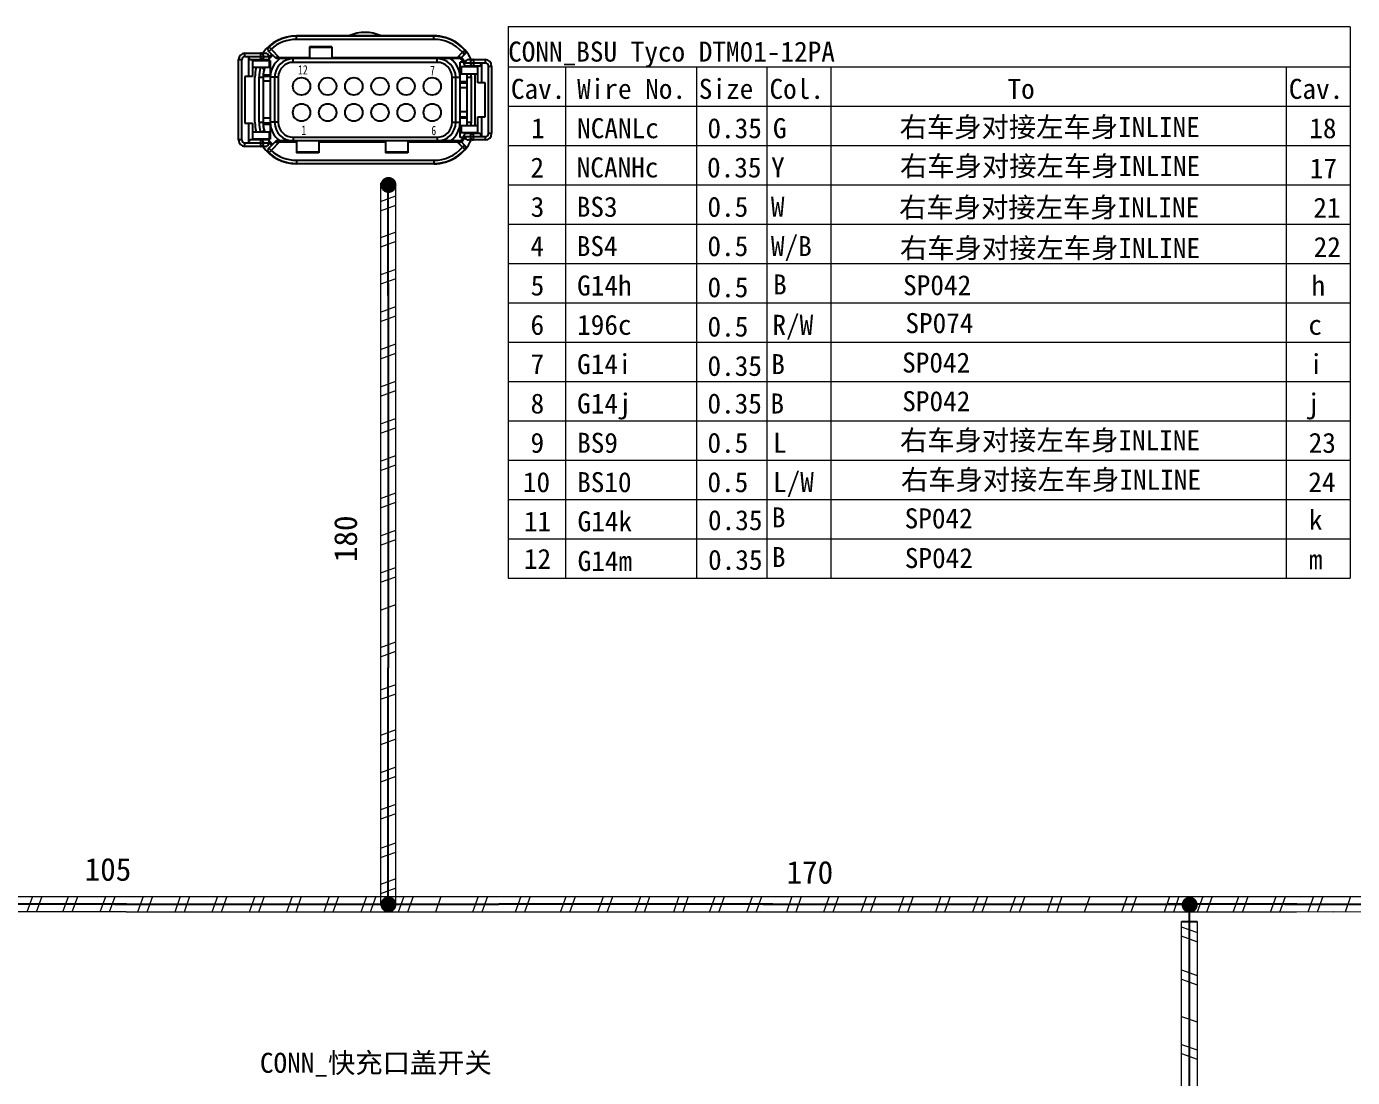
# Model space of a CAD drawing. Header units: millimetres. Extents: x 17 to 3784, y 12 to 1382.
# Drawn here: x 1865 to 1948.8, y 1071.8 to 1138.3 of the extents above; entities that cross this region are included whole.
import ezdxf

# ---------------------------------------------------------------- set-up
doc = ezdxf.new("R2010")
doc.units = ezdxf.units.MM
doc.layers.add('DTM_AXIS', color=7, linetype='Continuous')
doc.styles.add('FangSong_GB2312_Style', font='simfang.ttf')
doc.styles.add('样式 2', font='', dxfattribs={"width": 0.75})
doc.styles.get('样式 2').set_extended_font_data('宋体')

# ---------------------------------------------------------------- blocks, each defined once
blk = doc.blocks.new('*U67')
at = {"color": 0}
blk.add_circle((0, 0), 0.551, dxfattribs=at)
blk = doc.blocks.new('*U68')
at = {"color": 0, "linetype": 'ByBlock', "lineweight": -2, "transparency": 16777216}
for p in [(0, 1.652), (1.652, 1.652), (3.304, 1.652), (4.957, 1.652), (6.609, 1.652), (8.261, 1.652), (0, 0), (1.652, 0), (3.304, 0), (4.957, 0), (6.609, 0), (8.261, 0)]:
    blk.add_blockref('*U67', p, dxfattribs=at)

msp = doc.modelspace()

# ---------------------------------------------------------------- hatches: boundary and pattern name
h = msp.add_hatch(color=0)
edge = h.paths.add_edge_path(flags=0)
edge.add_arc((1887.869, 1128.239), 0.507, -180, 180, ccw=False)
h = msp.add_hatch(color=0)
edge = h.paths.add_edge_path(flags=0)
edge.add_arc((1887.869, 1082.764), 0.507, 180, 540)
h = msp.add_hatch(color=0)
edge = h.paths.add_edge_path(flags=0)
edge.add_arc((1938.517, 1082.741), 0.507, 180, 540)

# ---------------------------------------------------------------- linework, layer by layer
at = {"color": 1, "linetype": 'Continuous'}
for p, q in [((1890.733, 1137.663), (1882.046, 1137.663)), ((1890.734, 1137.643), (1882.051, 1137.643)), ((1882.051, 1137.44), (1882.051, 1137.643)), ((1890.734, 1137.44), (1890.734, 1137.643)), ((1880.3, 1136.678), (1880.444, 1136.821)), ((1880.444, 1136.821), (1880.308, 1136.972)), ((1880.444, 1136.821), (1880.963, 1136.302)), ((1890.734, 1137.44), (1882.051, 1137.44)), ((1884.281, 1136.962), (1882.869, 1136.962)), ((1882.869, 1136.962), (1882.869, 1136.221)), ((1882.869, 1136.952), (1884.281, 1136.952)), ((1884.281, 1136.942), (1882.869, 1136.942)), ((1884.281, 1136.922), (1882.869, 1136.922)), ((1884.281, 1136.962), (1884.281, 1136.221)), ((1892.692, 1136.755), (1892.539, 1136.621)), ((1878.389, 1136.16), (1878.592, 1136.16)), ((1878.389, 1131.08), (1878.389, 1136.16)), ((1878.592, 1131.08), (1878.592, 1136.16)), ((1878.795, 1136.566), (1880.088, 1136.566)), ((1878.795, 1136.363), (1878.795, 1136.566)), ((1878.795, 1136.363), (1880.299, 1136.363)), ((1879.038, 1136.353), (1880.299, 1136.353)), ((1879.038, 1135.093), (1879.038, 1136.353)), ((1879.149, 1136.16), (1880.299, 1136.16)), ((1879.273, 1136.16), (1879.273, 1135.093)), ((1879.273, 1136.109), (1880.395, 1136.109)), ((1879.775, 1136.566), (1879.775, 1136.16)), ((1879.972, 1136.363), (1879.972, 1136.353)), ((1880.299, 1136.363), (1880.299, 1136.159)), ((1880.757, 1136.221), (1880.3, 1136.678)), ((1880.314, 1136.109), (1880.314, 1135.652)), ((1880.395, 1136.109), (1880.395, 1131.13)), ((1892.426, 1136.221), (1880.757, 1136.221)), ((1880.963, 1136.302), (1882.869, 1136.302)), ((1881.848, 1135.987), (1881.848, 1136.221)), ((1890.941, 1135.987), (1881.848, 1135.987)), ((1884.281, 1136.302), (1892.22, 1136.302)), ((1890.941, 1135.987), (1890.941, 1136.221)), ((1892.22, 1136.302), (1892.539, 1136.621)), ((1892.394, 1131.232), (1892.394, 1136.007)), ((1892.59, 1136.007), (1892.394, 1136.007)), ((1892.682, 1136.477), (1892.426, 1136.221)), ((1892.539, 1136.621), (1892.682, 1136.477)), ((1892.714, 1135.956), (1892.714, 1135.951)), ((1892.714, 1135.956), (1893.984, 1135.956)), ((1892.714, 1135.951), (1893.741, 1135.951)), ((1892.924, 1136.16), (1893.984, 1136.16)), ((1893.041, 1135.951), (1893.041, 1135.956)), ((1893.238, 1136.16), (1893.238, 1135.753)), ((1893.741, 1135.951), (1893.741, 1134.686)), ((1893.984, 1136.16), (1893.984, 1135.956)), ((1879.273, 1135.093), (1878.795, 1135.093)), ((1878.795, 1135.093), (1878.795, 1132.146)), ((1880.395, 1135.652), (1879.273, 1135.652)), ((1879.425, 1132.197), (1879.425, 1135.042)), ((1879.684, 1135.042), (1879.938, 1135.042)), ((1879.684, 1132.197), (1879.684, 1135.042)), ((1879.938, 1135.555), (1879.938, 1135.652)), ((1879.938, 1135.042), (1879.938, 1132.197)), ((1880.395, 1135.093), (1879.939, 1135.093)), ((1880.395, 1135.175), (1879.943, 1135.175)), ((1880.903, 1135.042), (1880.395, 1135.042)), ((1880.67, 1135.042), (1880.67, 1132.197)), ((1880.903, 1135.042), (1880.903, 1132.197)), ((1891.886, 1132.197), (1891.886, 1135.042)), ((1891.886, 1135.042), (1892.394, 1135.042)), ((1892.12, 1132.197), (1892.12, 1135.042)), ((1893.507, 1135.702), (1892.394, 1135.702)), ((1893.507, 1135.245), (1892.394, 1135.245)), ((1892.476, 1135.245), (1892.476, 1135.702)), ((1893.627, 1135.753), (1892.702, 1135.753)), ((1892.841, 1135.753), (1892.841, 1135.702)), ((1892.841, 1132.197), (1892.841, 1135.042)), ((1892.851, 1132.197), (1892.851, 1135.042)), ((1892.851, 1135.042), (1893.105, 1135.042)), ((1893.105, 1132.197), (1893.105, 1135.042)), ((1893.354, 1132.197), (1893.354, 1135.042)), ((1893.507, 1134.686), (1893.507, 1135.753)), ((1894.187, 1131.486), (1894.187, 1135.753)), ((1894.187, 1135.753), (1894.391, 1135.753)), ((1894.391, 1131.486), (1894.391, 1135.753)), ((1880.395, 1134.788), (1879.938, 1134.788)), ((1892.394, 1134.768), (1892.841, 1134.768)), ((1892.394, 1134.686), (1892.841, 1134.686)), ((1892.841, 1134.382), (1892.394, 1134.382)), ((1893.984, 1134.686), (1893.507, 1134.686)), ((1893.984, 1132.553), (1893.984, 1134.686)), ((1892.841, 1132.858), (1892.394, 1132.858)), ((1892.394, 1132.553), (1892.841, 1132.553)), ((1893.507, 1131.486), (1893.507, 1132.553)), ((1893.507, 1132.553), (1893.984, 1132.553)), ((1893.741, 1132.553), (1893.741, 1131.288)), ((1878.795, 1132.146), (1879.273, 1132.146)), ((1879.038, 1130.887), (1879.038, 1132.146)), ((1879.273, 1132.146), (1879.273, 1131.08)), ((1879.684, 1132.197), (1879.938, 1132.197)), ((1880.395, 1132.451), (1879.938, 1132.451)), ((1879.938, 1131.588), (1879.938, 1131.684)), ((1880.395, 1132.146), (1879.939, 1132.146)), ((1880.395, 1132.065), (1879.943, 1132.065)), ((1880.903, 1132.197), (1880.395, 1132.197)), ((1891.886, 1132.197), (1892.394, 1132.197)), ((1892.394, 1132.471), (1892.841, 1132.471)), ((1892.394, 1131.994), (1893.507, 1131.994)), ((1892.476, 1131.537), (1892.476, 1131.994)), ((1892.851, 1132.197), (1893.105, 1132.197)), ((1878.592, 1131.08), (1878.389, 1131.08)), ((1880.299, 1130.876), (1878.795, 1130.876)), ((1878.795, 1130.673), (1878.795, 1130.876)), ((1880.299, 1130.887), (1879.038, 1130.887)), ((1880.299, 1131.08), (1879.149, 1131.08)), ((1879.273, 1131.588), (1880.395, 1131.588)), ((1880.395, 1131.13), (1879.273, 1131.13)), ((1879.775, 1131.08), (1879.775, 1130.673)), ((1879.972, 1130.887), (1879.972, 1130.876)), ((1880.299, 1131.08), (1880.299, 1130.876)), ((1880.757, 1131.019), (1880.3, 1130.562)), ((1880.314, 1131.588), (1880.314, 1131.13)), ((1880.963, 1130.937), (1880.444, 1130.418)), ((1892.426, 1131.019), (1880.757, 1131.019)), ((1882.046, 1130.937), (1880.963, 1130.937)), ((1881.848, 1131.252), (1890.941, 1131.252)), ((1881.848, 1131.252), (1881.848, 1131.019)), ((1882.046, 1131.019), (1882.046, 1130.277)), ((1883.459, 1131.019), (1883.459, 1130.277)), ((1887.675, 1130.937), (1883.459, 1130.937)), ((1887.675, 1131.019), (1887.675, 1130.277)), ((1889.087, 1131.019), (1889.087, 1130.277)), ((1892.22, 1130.937), (1889.087, 1130.937)), ((1890.941, 1131.252), (1890.941, 1131.019)), ((1892.539, 1130.618), (1892.22, 1130.937)), ((1893.507, 1131.537), (1892.394, 1131.537)), ((1892.59, 1131.232), (1892.394, 1131.232)), ((1892.426, 1131.019), (1892.682, 1130.762)), ((1893.627, 1131.486), (1892.702, 1131.486)), ((1892.714, 1131.288), (1892.714, 1131.283)), ((1893.741, 1131.288), (1892.714, 1131.288)), ((1893.984, 1131.283), (1892.714, 1131.283)), ((1892.841, 1131.537), (1892.841, 1131.486)), ((1893.984, 1131.08), (1892.924, 1131.08)), ((1893.041, 1131.283), (1893.041, 1131.288)), ((1893.238, 1131.08), (1893.238, 1131.486)), ((1893.984, 1131.283), (1893.984, 1131.08)), ((1894.391, 1131.486), (1894.187, 1131.486)), ((1880.088, 1130.673), (1878.795, 1130.673)), ((1880.444, 1130.418), (1880.3, 1130.562)), ((1880.308, 1130.267), (1880.444, 1130.418)), ((1883.459, 1130.318), (1882.046, 1130.318)), ((1882.046, 1130.297), (1883.459, 1130.297)), ((1883.459, 1130.287), (1882.046, 1130.287)), ((1883.459, 1130.277), (1882.046, 1130.277)), ((1889.087, 1130.318), (1887.675, 1130.318)), ((1887.675, 1130.297), (1889.087, 1130.297)), ((1889.087, 1130.287), (1887.675, 1130.287)), ((1889.087, 1130.277), (1887.675, 1130.277)), ((1892.682, 1130.762), (1892.539, 1130.618)), ((1892.539, 1130.618), (1892.692, 1130.485)), ((1890.733, 1129.576), (1882.046, 1129.576)), ((1882.051, 1129.799), (1890.734, 1129.799)), ((1882.051, 1129.799), (1882.051, 1129.596)), ((1882.051, 1129.596), (1890.734, 1129.596)), ((1885.831, 1129.576), (1885.831, 1129.596)), ((1886.948, 1129.576), (1886.948, 1129.596)), ((1890.734, 1129.799), (1890.734, 1129.596))]:
    msp.add_line(p, q, dxfattribs=at)
for p, q in [((1887.344, 1128.322), (1888.334, 1128.322)), ((1887.364, 1082.751), (1888.325, 1082.751)), ((1938.008, 1081.684), (1938.985, 1081.684))]:
    msp.add_line(p, q)
at = {"color": 7, "linetype": 'Continuous', "lineweight": 13}
for points in [[(1895.432, 1138.251), (1948.668, 1138.251)], [(1895.432, 1138.251), (1895.432, 1103.389)], [(1948.659, 1138.236), (1948.659, 1103.389)], [(1895.432, 1135.701), (1948.668, 1135.701)], [(1899.055, 1135.661), (1899.055, 1103.389)], [(1907.334, 1135.701), (1907.334, 1103.389)], [(1911.782, 1135.701), (1911.782, 1103.389)], [(1915.837, 1135.701), (1915.837, 1103.389)], [(1944.613, 1135.701), (1944.613, 1103.389)], [(1895.432, 1133.215), (1948.668, 1133.215)], [(1895.432, 1130.73), (1948.668, 1130.73)], [(1887.848, 1121.258), (1887.848, 1128.351)], [(1895.432, 1128.244), (1948.668, 1128.244)], [(1895.432, 1125.759), (1948.668, 1125.759)], [(1895.432, 1123.273), (1948.668, 1123.273)], [(1887.848, 1097.712), (1887.848, 1121.223)], [(1895.432, 1120.787), (1948.668, 1120.787)], [(1895.432, 1118.302), (1948.668, 1118.302)], [(1895.432, 1113.331), (1948.668, 1113.331)], [(1895.432, 1110.845), (1948.668, 1110.845)], [(1895.432, 1108.36), (1948.668, 1108.36)], [(1895.432, 1105.874), (1948.668, 1105.874)], [(1895.432, 1103.389), (1948.668, 1103.389)], [(1871.288, 1082.78), (1853.956, 1082.78)], [(1894.835, 1082.778), (1871.325, 1082.778)], [(1912.167, 1082.778), (1894.835, 1082.778)], [(1935.859, 1082.777), (1912.349, 1082.777)], [(1945.277, 1082.778), (1938.184, 1082.778)], [(1968.822, 1082.778), (1945.312, 1082.778)], [(1938.499, 1079.339), (1938.499, 1055.828)]]:
    msp.add_lwpolyline(points, dxfattribs=at)
at = {"color": 7, "linetype": 'Continuous', "lineweight": 0}
for points in [[(1887.357, 1128.318), (1887.357, 1125.964)], [(1888.338, 1125.964), (1888.338, 1128.318)], [(1888.319, 1127.524), (1887.338, 1127.171)], [(1888.319, 1126.936), (1887.338, 1126.582)], [(1887.357, 1125.964), (1887.357, 1123.609)], [(1888.338, 1123.609), (1888.338, 1125.964)], [(1888.338, 1125.257), (1887.357, 1124.904)], [(1888.338, 1124.669), (1887.357, 1124.316)], [(1887.357, 1123.609), (1887.357, 1121.255)], [(1888.338, 1121.255), (1888.338, 1123.609)], [(1888.338, 1122.903), (1887.357, 1122.55)], [(1888.338, 1122.314), (1887.357, 1121.961)], [(1887.359, 1121.256), (1887.358, 1118.901)], [(1888.337, 1118.901), (1888.339, 1121.256)], [(1887.358, 1120.196), (1888.339, 1120.549)], [(1887.358, 1119.608), (1888.339, 1119.961)], [(1887.359, 1118.901), (1887.358, 1116.547)], [(1888.337, 1116.547), (1888.339, 1118.901)], [(1887.358, 1117.842), (1888.339, 1118.195)], [(1887.358, 1117.253), (1888.339, 1117.607)], [(1887.359, 1116.547), (1887.358, 1114.193)], [(1887.358, 1115.488), (1888.339, 1115.841)], [(1888.337, 1114.193), (1888.339, 1116.547)], [(1887.358, 1114.899), (1888.339, 1115.252)], [(1887.359, 1114.193), (1887.358, 1111.838)], [(1888.337, 1111.838), (1888.339, 1114.193)], [(1887.358, 1113.133), (1888.339, 1113.486)], [(1887.358, 1112.545), (1888.339, 1112.898)], [(1887.359, 1111.838), (1887.358, 1109.484)], [(1888.337, 1109.484), (1888.339, 1111.838)], [(1887.358, 1110.779), (1888.339, 1111.132)], [(1887.358, 1110.19), (1888.339, 1110.543)], [(1887.359, 1109.484), (1887.358, 1107.13)], [(1888.337, 1107.13), (1888.339, 1109.484)], [(1887.358, 1108.425), (1888.339, 1108.778)], [(1887.358, 1107.836), (1888.339, 1108.189)], [(1887.359, 1107.13), (1887.358, 1104.775)], [(1888.337, 1104.775), (1888.339, 1107.13)], [(1887.358, 1106.07), (1888.339, 1106.423)], [(1887.358, 1105.482), (1888.339, 1105.835)], [(1887.359, 1104.775), (1887.358, 1102.421)], [(1887.358, 1103.716), (1888.339, 1104.069)], [(1888.337, 1102.421), (1888.339, 1104.775)], [(1887.358, 1103.127), (1888.339, 1103.48)], [(1887.359, 1102.421), (1887.358, 1100.067)], [(1888.337, 1100.067), (1888.339, 1102.421)], [(1887.358, 1101.361), (1888.339, 1101.715)], [(1887.359, 1100.067), (1887.358, 1097.712)], [(1888.337, 1097.712), (1888.339, 1100.067)], [(1887.358, 1099.007), (1888.339, 1099.36)], [(1887.358, 1098.419), (1888.339, 1098.77)], [(1887.358, 1097.712), (1887.358, 1095.358)], [(1888.339, 1095.358), (1888.339, 1097.712)], [(1888.326, 1096.652), (1887.345, 1096.299)], [(1888.326, 1096.064), (1887.345, 1095.71)], [(1887.358, 1095.512), (1887.358, 1092.15)], [(1888.339, 1092.15), (1888.339, 1095.593)], [(1888.339, 1093.798), (1887.358, 1093.445)], [(1888.339, 1093.21), (1887.358, 1092.856)], [(1887.358, 1092.15), (1887.358, 1089.796)], [(1888.339, 1091.444), (1887.358, 1091.091)], [(1888.339, 1089.796), (1888.339, 1092.15)], [(1888.339, 1090.855), (1887.358, 1090.502)], [(1887.358, 1089.796), (1887.358, 1087.441)], [(1888.339, 1087.441), (1888.339, 1089.796)], [(1888.339, 1089.089), (1887.358, 1088.736)], [(1888.339, 1088.501), (1887.358, 1088.148)], [(1887.358, 1087.441), (1887.358, 1085.087)], [(1888.339, 1085.087), (1888.339, 1087.441)], [(1888.319, 1086.648), (1887.338, 1086.294)], [(1888.319, 1086.059), (1887.338, 1085.706)], [(1887.358, 1085.087), (1887.358, 1082.733)], [(1888.339, 1082.733), (1888.339, 1085.087)], [(1888.339, 1084.381), (1887.358, 1084.028)], [(1864.227, 1083.271), (1866.582, 1083.271)], [(1865.021, 1082.309), (1865.374, 1083.29)], [(1865.61, 1082.309), (1865.963, 1083.29)], [(1866.582, 1083.271), (1868.936, 1083.271)], [(1867.288, 1082.29), (1867.641, 1083.271)], [(1867.876, 1082.29), (1868.23, 1083.271)], [(1868.936, 1083.271), (1871.29, 1083.271)], [(1869.642, 1082.29), (1869.995, 1083.271)], [(1870.231, 1082.29), (1870.584, 1083.271)], [(1871.292, 1083.267), (1873.646, 1083.268)], [(1872.351, 1083.268), (1871.998, 1082.287)], [(1872.94, 1083.268), (1872.587, 1082.287)], [(1873.646, 1083.267), (1876.001, 1083.268)], [(1874.706, 1083.268), (1874.353, 1082.287)], [(1875.294, 1083.268), (1874.941, 1082.287)], [(1876.001, 1083.267), (1878.355, 1083.268)], [(1877.06, 1083.268), (1876.707, 1082.287)], [(1877.649, 1083.268), (1877.295, 1082.287)], [(1878.355, 1083.267), (1880.709, 1083.268)], [(1879.414, 1083.268), (1879.061, 1082.287)], [(1880.003, 1083.268), (1879.65, 1082.287)], [(1880.709, 1083.267), (1883.064, 1083.268)], [(1881.769, 1083.268), (1881.416, 1082.287)], [(1882.357, 1083.268), (1882.004, 1082.287)], [(1883.064, 1083.267), (1885.418, 1083.268)], [(1884.123, 1083.268), (1883.77, 1082.287)], [(1884.712, 1083.268), (1884.359, 1082.287)], [(1885.418, 1083.267), (1887.772, 1083.268)], [(1886.477, 1083.268), (1886.124, 1082.287)], [(1887.066, 1083.268), (1886.713, 1082.287)], [(1888.339, 1083.792), (1887.358, 1083.439)], [(1887.772, 1083.267), (1890.127, 1083.268)], [(1888.832, 1083.268), (1888.479, 1082.287)], [(1889.42, 1083.268), (1889.067, 1082.287)], [(1890.127, 1083.267), (1892.481, 1083.268)], [(1891.186, 1083.268), (1890.833, 1082.287)], [(1892.481, 1083.267), (1894.835, 1083.268)], [(1893.54, 1083.268), (1893.187, 1082.287)], [(1894.129, 1083.268), (1893.777, 1082.287)], [(1894.835, 1083.268), (1897.19, 1083.268)], [(1895.895, 1082.299), (1896.249, 1083.28)], [(1896.484, 1082.299), (1896.837, 1083.28)], [(1897.035, 1083.268), (1900.398, 1083.268)], [(1898.75, 1082.287), (1899.103, 1083.268)], [(1899.338, 1082.287), (1899.691, 1083.268)], [(1900.398, 1083.268), (1902.752, 1083.268)], [(1901.104, 1082.287), (1901.457, 1083.268)], [(1901.692, 1082.287), (1902.046, 1083.268)], [(1902.752, 1083.268), (1905.106, 1083.268)], [(1903.458, 1082.287), (1903.811, 1083.268)], [(1904.047, 1082.287), (1904.4, 1083.268)], [(1905.106, 1083.268), (1907.461, 1083.268)], [(1905.9, 1082.307), (1906.253, 1083.288)], [(1906.489, 1082.307), (1906.842, 1083.288)], [(1907.461, 1083.268), (1909.815, 1083.268)], [(1908.167, 1082.287), (1908.52, 1083.268)], [(1908.755, 1082.287), (1909.109, 1083.268)], [(1909.815, 1083.268), (1912.713, 1083.268)], [(1910.521, 1082.287), (1910.874, 1083.268)], [(1911.11, 1082.287), (1911.463, 1083.268)], [(1912.316, 1083.267), (1914.67, 1083.268)], [(1913.375, 1083.268), (1913.022, 1082.287)], [(1913.964, 1083.268), (1913.611, 1082.287)], [(1914.67, 1083.267), (1917.024, 1083.268)], [(1915.729, 1083.268), (1915.376, 1082.287)], [(1916.318, 1083.268), (1915.965, 1082.287)], [(1917.024, 1083.267), (1919.379, 1083.268)], [(1918.084, 1083.268), (1917.731, 1082.287)], [(1918.672, 1083.268), (1918.319, 1082.287)], [(1919.379, 1083.267), (1921.733, 1083.268)], [(1920.438, 1083.268), (1920.085, 1082.287)], [(1921.027, 1083.268), (1920.674, 1082.287)], [(1921.733, 1083.267), (1924.087, 1083.268)], [(1922.793, 1083.268), (1922.439, 1082.287)], [(1923.381, 1083.268), (1923.028, 1082.287)], [(1924.087, 1083.267), (1926.442, 1083.268)], [(1925.147, 1083.268), (1924.794, 1082.287)], [(1925.735, 1083.268), (1925.382, 1082.287)], [(1926.442, 1083.267), (1928.796, 1083.268)], [(1927.501, 1083.268), (1927.148, 1082.287)], [(1928.09, 1083.268), (1927.737, 1082.287)], [(1928.796, 1083.267), (1931.151, 1083.268)], [(1929.856, 1083.268), (1929.502, 1082.287)], [(1930.444, 1083.268), (1930.091, 1082.287)], [(1931.151, 1083.267), (1933.505, 1083.268)], [(1932.21, 1083.268), (1931.857, 1082.287)], [(1933.505, 1083.267), (1935.859, 1083.268)], [(1934.564, 1083.268), (1934.211, 1082.287)], [(1935.153, 1083.268), (1934.801, 1082.287)], [(1935.859, 1083.268), (1938.214, 1083.268)], [(1936.919, 1082.299), (1937.272, 1083.28)], [(1937.508, 1082.299), (1937.861, 1083.28)], [(1938.216, 1083.268), (1940.571, 1083.268)], [(1939.01, 1082.307), (1939.363, 1083.288)], [(1939.599, 1082.307), (1939.952, 1083.288)], [(1940.571, 1083.268), (1942.925, 1083.268)], [(1941.277, 1082.287), (1941.63, 1083.268)], [(1941.866, 1082.287), (1942.219, 1083.268)], [(1942.925, 1083.268), (1945.279, 1083.268)], [(1943.631, 1082.287), (1943.985, 1083.268)], [(1944.22, 1082.287), (1944.573, 1083.268)], [(1945.279, 1083.267), (1947.633, 1083.268)], [(1946.338, 1083.268), (1945.985, 1082.287)], [(1946.927, 1083.268), (1946.574, 1082.287)], [(1947.633, 1083.267), (1949.987, 1083.268)], [(1948.693, 1083.268), (1948.339, 1082.287)], [(1866.582, 1082.29), (1864.227, 1082.29)], [(1868.936, 1082.29), (1866.582, 1082.29)], [(1871.29, 1082.29), (1868.936, 1082.29)], [(1873.646, 1082.288), (1871.292, 1082.287)], [(1876.001, 1082.288), (1873.646, 1082.287)], [(1878.355, 1082.288), (1876.001, 1082.287)], [(1880.709, 1082.288), (1878.355, 1082.287)], [(1883.064, 1082.288), (1880.709, 1082.287)], [(1885.418, 1082.288), (1883.064, 1082.287)], [(1887.772, 1082.288), (1885.418, 1082.287)], [(1890.127, 1082.288), (1887.772, 1082.287)], [(1892.481, 1082.288), (1890.127, 1082.287)], [(1894.835, 1082.288), (1892.481, 1082.287)], [(1897.19, 1082.287), (1894.835, 1082.287)], [(1900.398, 1082.287), (1896.954, 1082.287)], [(1902.752, 1082.287), (1900.398, 1082.287)], [(1905.106, 1082.287), (1902.752, 1082.287)], [(1907.461, 1082.287), (1905.106, 1082.287)], [(1909.815, 1082.287), (1907.461, 1082.287)], [(1912.455, 1082.287), (1909.815, 1082.287)], [(1914.67, 1082.288), (1912.316, 1082.287)], [(1917.024, 1082.288), (1914.67, 1082.287)], [(1919.379, 1082.288), (1917.024, 1082.287)], [(1921.733, 1082.288), (1919.379, 1082.287)], [(1924.087, 1082.288), (1921.733, 1082.287)], [(1926.442, 1082.288), (1924.087, 1082.287)], [(1928.796, 1082.288), (1926.442, 1082.287)], [(1931.151, 1082.288), (1928.796, 1082.287)], [(1933.505, 1082.288), (1931.151, 1082.287)], [(1935.859, 1082.288), (1933.505, 1082.287)], [(1938.214, 1082.287), (1935.859, 1082.287)], [(1940.571, 1082.287), (1938.216, 1082.287)], [(1942.925, 1082.287), (1940.571, 1082.287)], [(1945.279, 1082.287), (1942.925, 1082.287)], [(1947.633, 1082.289), (1945.279, 1082.287)], [(1949.987, 1082.289), (1947.633, 1082.287)], [(1938.008, 1079.339), (1938.008, 1081.693)], [(1938.989, 1081.693), (1938.989, 1079.339)], [(1938.977, 1080.987), (1937.996, 1081.34)], [(1938.977, 1080.399), (1937.996, 1080.752)], [(1938.009, 1076.984), (1938.008, 1079.339)], [(1938.988, 1079.339), (1938.989, 1076.984)], [(1938.008, 1078.632), (1938.989, 1078.28)], [(1938.008, 1078.044), (1938.989, 1077.691)], [(1938.009, 1074.63), (1938.008, 1076.984)], [(1938.988, 1076.984), (1938.989, 1074.63)], [(1938.008, 1075.689), (1938.989, 1075.336)], [(1938.009, 1072.276), (1938.008, 1074.63)], [(1938.008, 1073.924), (1938.989, 1073.57)], [(1938.988, 1074.63), (1938.989, 1072.276)], [(1938.008, 1073.335), (1938.989, 1072.982)], [(1938.009, 1069.921), (1938.008, 1072.276)], [(1938.988, 1072.276), (1938.989, 1069.921)]]:
    msp.add_lwpolyline(points, dxfattribs=at)
at = {"color": 7, "linetype": 'Continuous', "lineweight": 25}
for points in [[(1887.848, 1121.249), (1887.848, 1128.351)], [(1887.848, 1122.008), (1887.848, 1097.712)], [(1887.848, 1082.545), (1887.848, 1097.712)], [(1871.296, 1082.78), (1853.956, 1082.78)], [(1870.539, 1082.778), (1894.835, 1082.778)], [(1912.175, 1082.778), (1894.835, 1082.778)], [(1911.563, 1082.777), (1938.186, 1082.777)], [(1945.286, 1082.778), (1937.099, 1082.778)], [(1938.499, 1055.042), (1938.499, 1082.938)], [(1944.526, 1082.778), (1968.822, 1082.778)]]:
    msp.add_lwpolyline(points, dxfattribs=at)
at = {"color": 0, "linetype": 'Continuous', "lineweight": 13}
msp.add_lwpolyline([(1895.432, 1115.816), (1948.668, 1115.816)], dxfattribs=at)
at = {"color": 1, "linetype": 'Continuous'}
for centre, radius, start, end in [((1882.046, 1135.042), 2.621, 90, 144.45126), ((1882.051, 1135.042), 2.601, 90, 132.09523), ((1890.733, 1135.042), 2.621, 25.23656, 90), ((1890.734, 1135.042), 2.601, 41.1835, 90), ((1880.444, 1136.821), 0.203, 132.09523, 225), ((1882.051, 1135.042), 2.398, 90, 132.09523), ((1890.734, 1135.042), 2.398, 41.1835, 90), ((1892.539, 1136.621), 0.203, 315, 41.1835), ((1878.795, 1136.16), 0.406, 90, 180), ((1878.795, 1136.16), 0.203, 90, 180), ((1882.046, 1135.042), 2.621, 154.76344, 155.98436), ((1881.848, 1135.042), 2.164, 148.90679, 150.46483), ((1881.848, 1135.042), 1.91, 133.14005, 146.04524), ((1881.848, 1135.042), 1.992, 133.21636, 141.06948), ((1881.848, 1135.042), 1.453, 125.78776, 180), ((1881.848, 1135.042), 1.179, 90, 180), ((1881.848, 1135.042), 0.945, 90, 180), ((1890.941, 1135.042), 1.179, 0, 90), ((1890.941, 1135.042), 0.945, 0, 90), ((1890.941, 1135.042), 1.453, 0, 54.21224), ((1890.941, 1135.042), 1.9, 30.53213, 38.46117), ((1890.941, 1135.042), 1.91, 20.22731, 38.496), ((1890.941, 1135.042), 1.992, 27.1215, 38.7639), ((1892.905, 1135.951), 0.191, 179.99998, 180.39608), ((1893.984, 1135.753), 0.406, 0, 90), ((1893.984, 1135.753), 0.203, 0, 90), ((1882.046, 1135.042), 2.621, 166.55189, 180), ((1881.848, 1135.042), 2.164, 163.63848, 180), ((1881.848, 1135.042), 1.978, 162.04756, 164.95856), ((1881.818, 1135.042), 1.88, 161.07536, 180), ((1881.848, 1135.042), 1.91, 161.38812, 177.37202), ((1890.962, 1135.042), 1.88, 20.56999, 22.23327), ((1890.941, 1135.042), 1.9, 20.34118, 21.983), ((1890.941, 1135.042), 1.978, 19.50633, 21.07462), ((1890.941, 1135.042), 1.9, 2.77221, 6.13991), ((1890.962, 1135.042), 1.88, 0, 6.20627), ((1890.941, 1135.042), 1.91, 0, 6.10694), ((1890.941, 1135.042), 2.164, 17.76671, 19.18616), ((1890.941, 1135.042), 2.164, 0, 5.38786), ((1890.733, 1135.042), 2.621, 14.59244, 15.7427), ((1890.733, 1135.042), 2.621, 0, 4.44613), ((1882.046, 1132.197), 2.621, 180, 193.44811), ((1881.848, 1132.197), 2.164, 180, 196.36151), ((1881.818, 1132.197), 1.88, 180, 198.92464), ((1881.848, 1132.197), 1.978, 195.04144, 197.95244), ((1881.848, 1132.197), 1.91, 182.62798, 183.97702), ((1881.848, 1132.197), 1.91, 184.04051, 198.61188), ((1881.848, 1132.197), 1.453, 180, 234.21224), ((1881.848, 1132.197), 1.179, 180, 270), ((1881.848, 1132.197), 0.945, 180, 270), ((1890.941, 1132.197), 1.179, 270, 0), ((1890.941, 1132.197), 0.945, 270, 0), ((1890.941, 1132.197), 1.453, 305.78776, 360), ((1890.962, 1132.197), 1.88, 353.79373, 0), ((1890.941, 1132.197), 1.9, 353.86009, 357.22779), ((1890.941, 1132.197), 1.91, 353.89301, 0), ((1890.941, 1132.197), 2.164, 354.61218, 0), ((1890.733, 1132.197), 2.621, 355.55387, 0), ((1878.795, 1131.08), 0.406, 180, 270), ((1878.795, 1131.08), 0.203, 180, 270), ((1882.046, 1132.197), 2.621, 204.01564, 205.23656), ((1881.848, 1132.197), 2.164, 209.53517, 211.09321), ((1881.848, 1132.197), 1.91, 213.95476, 226.85995), ((1881.848, 1132.197), 1.992, 218.93052, 226.78364), ((1890.733, 1132.197), 2.621, 270, 334.76344), ((1890.941, 1132.197), 1.9, 321.53883, 329.46787), ((1890.941, 1132.197), 1.91, 321.504, 339.77477), ((1890.941, 1132.197), 1.992, 321.2361, 332.8785), ((1890.962, 1132.197), 1.88, 337.76673, 339.43001), ((1890.941, 1132.197), 1.9, 338.017, 339.65882), ((1892.905, 1131.288), 0.191, 179.60392, 180.00002), ((1890.941, 1132.197), 1.978, 338.92538, 340.49367), ((1890.941, 1132.197), 2.164, 340.81384, 342.23123), ((1890.733, 1132.197), 2.621, 344.2573, 345.40756), ((1893.984, 1131.486), 0.406, 270, 0), ((1893.984, 1131.486), 0.203, 270, 0), ((1882.046, 1132.197), 2.621, 215.54874, 270), ((1880.444, 1130.418), 0.203, 135, 227.90477), ((1882.051, 1132.197), 2.601, 227.90477, 270), ((1882.051, 1132.197), 2.398, 227.90477, 270), ((1890.734, 1132.197), 2.398, 270, 318.8165), ((1890.734, 1132.197), 2.601, 270, 318.8165), ((1892.539, 1130.618), 0.203, 318.8165, 45)]:
    msp.add_arc(centre, radius, start, end, dxfattribs=at)
for centre, major_axis, ratio, start_param, end_param in [((1879.149, 1136.353), (0, -0.193), 0.57735, -1.570796, 0), ((1880.088, 1136.363), (-0.21, 0), 0.965926, -3.141593, -1.570796), ((1881.017, 1136.248), (-0.292, 0.01), 0.182676, -1.376998, 0.193798), ((1892.166, 1136.248), (-0.292, -0.01), 0.182676, 2.947794, 4.518591), ((1892.924, 1135.956), (-0.21, 0), 0.965926, -1.570796, 0), ((1893.627, 1135.951), (0, -0.198), 0.57735, 0, 1.570796), ((1879.149, 1130.887), (0, -0.193), 0.57735, -3.141593, -1.570796), ((1880.088, 1130.876), (-0.21, 0), 0.965926, 1.570796, 3.141593), ((1881.017, 1130.991), (-0.292, -0.01), 0.182676, -0.193798, 1.376998), ((1892.166, 1130.991), (-0.292, 0.01), 0.182676, 1.764595, 3.335391), ((1892.924, 1131.283), (-0.21, 0), 0.965926, 0, 1.570796), ((1893.627, 1131.288), (0, -0.198), 0.57735, -4.712389, -3.141593)]:
    msp.add_ellipse(centre, major_axis=major_axis, ratio=ratio, start_param=start_param, end_param=end_param, dxfattribs=at)
for points, knots in [([(1879.972, 1136.363), (1879.972, 1136.369), (1879.971, 1136.383), (1879.968, 1136.403), (1879.963, 1136.422), (1879.957, 1136.441), (1879.949, 1136.459), (1879.939, 1136.476), (1879.927, 1136.492), (1879.914, 1136.507), (1879.9, 1136.52), (1879.885, 1136.532), (1879.868, 1136.542), (1879.851, 1136.551), (1879.832, 1136.558), (1879.814, 1136.562), (1879.795, 1136.565), (1879.782, 1136.566), (1879.775, 1136.566)], [0, 0, 0, 0, 0.063573, 0.127106, 0.190559, 0.253895, 0.317083, 0.380096, 0.442914, 0.505525, 0.567924, 0.630113, 0.692105, 0.753919, 0.815581, 0.877123, 0.938583, 1, 1, 1, 1]), ([(1879.972, 1136.353), (1879.972, 1136.346), (1879.971, 1136.334), (1879.968, 1136.315), (1879.964, 1136.297), (1879.958, 1136.279), (1879.95, 1136.262), (1879.94, 1136.245), (1879.93, 1136.23), (1879.917, 1136.216), (1879.904, 1136.203), (1879.889, 1136.192), (1879.873, 1136.182), (1879.857, 1136.174), (1879.839, 1136.168), (1879.822, 1136.163), (1879.803, 1136.16), (1879.791, 1136.16), (1879.785, 1136.16)], [0, 0, 0, 0, 0.063573, 0.127106, 0.190559, 0.253895, 0.317083, 0.380096, 0.442914, 0.505525, 0.567924, 0.630113, 0.692105, 0.753919, 0.815581, 0.877123, 0.938583, 1, 1, 1, 1]), ([(1892.634, 1135.927), (1892.64, 1135.929), (1892.654, 1135.934), (1892.68, 1135.941), (1892.701, 1135.947), (1892.714, 1135.95)], [0, 0, 0, 0, 0.248612, 0.498232, 1, 1, 1, 1]), ([(1893.238, 1136.16), (1893.231, 1136.16), (1893.218, 1136.159), (1893.199, 1136.156), (1893.18, 1136.151), (1893.162, 1136.144), (1893.145, 1136.136), (1893.128, 1136.126), (1893.113, 1136.114), (1893.098, 1136.1), (1893.086, 1136.086), (1893.074, 1136.069), (1893.064, 1136.052), (1893.056, 1136.034), (1893.049, 1136.016), (1893.045, 1135.996), (1893.042, 1135.976), (1893.041, 1135.963), (1893.041, 1135.956)], [0, 0, 0, 0, 0.061417, 0.122877, 0.184419, 0.246081, 0.307895, 0.369887, 0.432076, 0.494475, 0.557086, 0.619904, 0.682917, 0.746105, 0.809441, 0.872894, 0.936427, 1, 1, 1, 1]), ([(1893.041, 1135.951), (1893.041, 1135.945), (1893.042, 1135.932), (1893.045, 1135.913), (1893.049, 1135.894), (1893.056, 1135.875), (1893.064, 1135.858), (1893.073, 1135.841), (1893.084, 1135.826), (1893.097, 1135.811), (1893.111, 1135.798), (1893.126, 1135.786), (1893.142, 1135.776), (1893.159, 1135.768), (1893.177, 1135.761), (1893.195, 1135.757), (1893.214, 1135.754), (1893.226, 1135.753), (1893.233, 1135.753)], [0, 0, 0, 0, 0.063573, 0.127106, 0.190559, 0.253895, 0.317083, 0.380096, 0.442914, 0.505525, 0.567924, 0.630113, 0.692105, 0.753919, 0.815581, 0.877123, 0.938583, 1, 1, 1, 1]), ([(1879.775, 1130.673), (1879.782, 1130.673), (1879.795, 1130.674), (1879.814, 1130.677), (1879.832, 1130.682), (1879.851, 1130.688), (1879.868, 1130.697), (1879.885, 1130.707), (1879.9, 1130.719), (1879.914, 1130.733), (1879.927, 1130.747), (1879.939, 1130.763), (1879.949, 1130.781), (1879.957, 1130.799), (1879.963, 1130.817), (1879.968, 1130.837), (1879.971, 1130.857), (1879.972, 1130.87), (1879.972, 1130.876)], [0, 0, 0, 0, 0.061417, 0.122877, 0.184419, 0.246081, 0.307895, 0.369887, 0.432076, 0.494475, 0.557086, 0.619904, 0.682917, 0.746105, 0.809441, 0.872894, 0.936427, 1, 1, 1, 1]), ([(1879.972, 1130.887), (1879.972, 1130.893), (1879.971, 1130.906), (1879.968, 1130.924), (1879.964, 1130.943), (1879.958, 1130.961), (1879.95, 1130.978), (1879.94, 1130.994), (1879.93, 1131.009), (1879.917, 1131.023), (1879.904, 1131.036), (1879.889, 1131.047), (1879.873, 1131.057), (1879.857, 1131.065), (1879.839, 1131.072), (1879.822, 1131.076), (1879.803, 1131.079), (1879.791, 1131.08), (1879.785, 1131.08)], [0, 0, 0, 0, 0.063573, 0.127106, 0.190559, 0.253895, 0.317083, 0.380096, 0.442914, 0.505525, 0.567924, 0.630113, 0.692105, 0.753919, 0.815581, 0.877123, 0.938583, 1, 1, 1, 1]), ([(1892.714, 1131.289), (1892.701, 1131.293), (1892.68, 1131.298), (1892.654, 1131.306), (1892.64, 1131.31), (1892.634, 1131.312)], [0, 0, 0, 0, 0.501768, 0.751388, 1, 1, 1, 1]), ([(1893.041, 1131.288), (1893.041, 1131.294), (1893.042, 1131.307), (1893.045, 1131.327), (1893.049, 1131.346), (1893.056, 1131.364), (1893.064, 1131.381), (1893.073, 1131.398), (1893.084, 1131.414), (1893.097, 1131.428), (1893.111, 1131.441), (1893.126, 1131.453), (1893.142, 1131.463), (1893.159, 1131.471), (1893.177, 1131.478), (1893.195, 1131.483), (1893.214, 1131.485), (1893.226, 1131.486), (1893.233, 1131.486)], [0, 0, 0, 0, 0.063573, 0.127106, 0.190559, 0.253895, 0.317083, 0.380096, 0.442914, 0.505525, 0.567924, 0.630113, 0.692105, 0.753919, 0.815581, 0.877123, 0.938583, 1, 1, 1, 1]), ([(1893.041, 1131.283), (1893.041, 1131.276), (1893.042, 1131.263), (1893.045, 1131.243), (1893.049, 1131.224), (1893.056, 1131.205), (1893.064, 1131.187), (1893.074, 1131.17), (1893.086, 1131.154), (1893.098, 1131.139), (1893.113, 1131.126), (1893.128, 1131.114), (1893.145, 1131.103), (1893.162, 1131.095), (1893.18, 1131.088), (1893.199, 1131.083), (1893.218, 1131.08), (1893.231, 1131.08), (1893.238, 1131.08)], [0, 0, 0, 0, 0.063573, 0.127106, 0.190559, 0.253895, 0.317083, 0.380096, 0.442914, 0.505525, 0.567924, 0.630113, 0.692105, 0.753919, 0.815581, 0.877123, 0.938583, 1, 1, 1, 1])]:
    msp.add_open_spline(points, degree=3, knots=knots, dxfattribs=at)
at = {"layer": 'DTM_AXIS', "color": 1, "linetype": 'Continuous'}
msp.add_arc((1886.39, 1135.337), 2.54, 66.34814, 113.65186, dxfattribs=at)

# ---------------------------------------------------------------- block references
at = {"color": 1}
msp.add_blockref('*U68', (1882.371, 1132.82), dxfattribs=at)

# ---------------------------------------------------------------- texts
at = {"color": 1, "linetype": 'Continuous', "style": 'FangSong_GB2312_Style'}
for s, p in [('CONN_BSU Tyco DTM01-12PA', (1895.432, 1136.034)), ('CONN_快充口盖开关', (1879.739, 1072.124))]:
    msp.add_text(s, height=1.26546, dxfattribs=at).set_placement(p)
at = {"color": 7, "linetype": 'Continuous', "style": 'FangSong_GB2312_Style'}
for s, height, p in [('Wire No.', 1.2655, (1899.793, 1133.679)), ('Size', 1.2655, (1907.486, 1133.679)), ('Cav.', 1.2655, (1895.604, 1133.679)), ('Col.', 1.2655, (1911.954, 1133.679)), ('To', 1.2655, (1927.001, 1133.679)), ('Cav.', 1.2655, (1944.785, 1133.679)), ('右车身对接左车身INLINE', 1.26546, (1920.183, 1131.268)), ('1', 1.265, (1896.888, 1131.193)), ('NCANLc', 1.2655, (1899.793, 1131.193)), ('0.35', 1.2655, (1908.03, 1131.193)), ('G', 1.265, (1912.171, 1131.193)), ('18', 1.2655, (1946.079, 1131.193)), ('NCANHc', 1.2655, (1899.769, 1128.712)), ('Y', 1.265, (1912.057, 1128.712)), ('右车身对接左车身INLINE', 1.26546, (1920.207, 1128.799)), ('2', 1.265, (1896.84, 1128.708)), ('0.35', 1.2655, (1908.006, 1128.712)), ('17', 1.2655, (1946.113, 1128.657)), ('3', 1.265, (1896.858, 1126.222)), ('BS3', 1.2655, (1899.769, 1126.226)), ('0.5', 1.2655, (1908.03, 1126.226)), ('W', 1.265, (1912.043, 1126.226)), ('右车身对接左车身INLINE', 1.26546, (1920.149, 1126.189)), ('21', 1.2655, (1946.335, 1126.172)), ('4', 1.265, (1896.836, 1123.736)), ('BS4', 1.2655, (1899.769, 1123.741)), ('0.5', 1.2655, (1908.03, 1123.741)), ('W/B', 1.2655, (1912.043, 1123.741)), ('右车身对接左车身INLINE', 1.26546, (1920.202, 1123.619)), ('22', 1.2655, (1946.353, 1123.686)), ('5', 1.265, (1896.855, 1121.251)), ('G14h', 1.2655, (1899.793, 1121.251)), ('B', 1.265, (1912.183, 1121.316)), ('SP042', 1.2655, (1920.402, 1121.27)), ('h', 1.265, (1946.215, 1121.251)), ('0.5', 1.2655, (1908.035, 1121.142)), ('6', 1.265, (1896.847, 1118.765)), ('196c', 1.2655, (1899.793, 1118.765)), ('R/W', 1.2655, (1912.138, 1118.765)), ('SP074', 1.2655, (1920.546, 1118.874)), ('0.5', 1.2655, (1908.035, 1118.657)), ('c', 1.265, (1946.021, 1118.765)), ('7', 1.265, (1896.847, 1116.28)), ('G14i', 1.2655, (1899.793, 1116.28)), ('0.35', 1.2655, (1908.035, 1116.171)), ('B', 1.265, (1912.067, 1116.28)), ('8', 1.265, (1896.851, 1113.794)), ('G14j', 1.2655, (1899.793, 1113.794)), ('0.35', 1.2655, (1908.03, 1113.794)), ('B', 1.265, (1912.013, 1113.794)), ('SP042', 1.2655, (1920.347, 1113.94)), ('j', 1.265, (1945.899, 1113.794)), ('9', 1.265, (1896.847, 1111.309)), ('BS9', 1.2655, (1899.793, 1111.309)), ('0.5', 1.2655, (1908.03, 1111.309)), ('L', 1.265, (1912.179, 1111.309)), ('右车身对接左车身INLINE', 1.26546, (1920.201, 1111.474)), ('10', 1.2655, (1896.362, 1108.823)), ('BS10', 1.2655, (1899.793, 1108.823)), ('0.5', 1.2655, (1908.03, 1108.823)), ('L/W', 1.2655, (1912.175, 1108.823)), ('24', 1.2655, (1946.018, 1108.823)), ('11', 1.2655, (1896.426, 1106.338)), ('G14k', 1.2655, (1899.822, 1106.347)), ('0.35', 1.2655, (1908.066, 1106.42)), ('B', 1.265, (1912.104, 1106.597)), ('SP042', 1.2655, (1920.5, 1106.534)), ('k', 1.265, (1946.05, 1106.445)), ('12', 1.2655, (1896.426, 1103.974)), ('G14m', 1.2655, (1899.825, 1103.84)), ('0.35', 1.2655, (1908.07, 1103.913)), ('B', 1.265, (1912.108, 1104.09)), ('SP042', 1.2655, (1920.51, 1104.026)), ('m', 1.265, (1946.054, 1103.938)), ('105', 1.4467, (1868.658, 1084.262)), ('170', 1.4467, (1913.028, 1084.072))]:
    msp.add_text(s, height=height, dxfattribs=at).set_placement(p)
at = {"color": 0, "linetype": 'Continuous', "style": 'FangSong_GB2312_Style'}
for s, height, p in [('SP042', 1.2655, (1920.34, 1116.381)), ('i', 1.265, (1946.087, 1116.28)), ('23', 1.2655, (1946.04, 1111.309)), ('右车身对接左车身INLINE', 1.26546, (1920.262, 1108.976))]:
    msp.add_text(s, height=height, dxfattribs=at).set_placement(p)
at = {"color": 7, "linetype": 'Continuous', "style": 'FangSong_GB2312_Style'}
msp.add_text('180', height=1.4467, rotation=90, dxfattribs=at).set_placement((1885.876, 1104.398))
at = {"color": 1, "width": 3.43883, "attachment_point": 1, "style": '样式 2'}
for s, insert, char_height in [('12', (1882.158, 1135.809), 0.5886), ('7', (1890.5, 1135.763), 0.589), ('1', (1882.363, 1131.994), 0.589), ('6', (1890.58, 1131.976), 0.589)]:
    msp.add_mtext(s, dxfattribs=dict(at, insert=insert, char_height=char_height))

doc.saveas('drawing.dxf')
